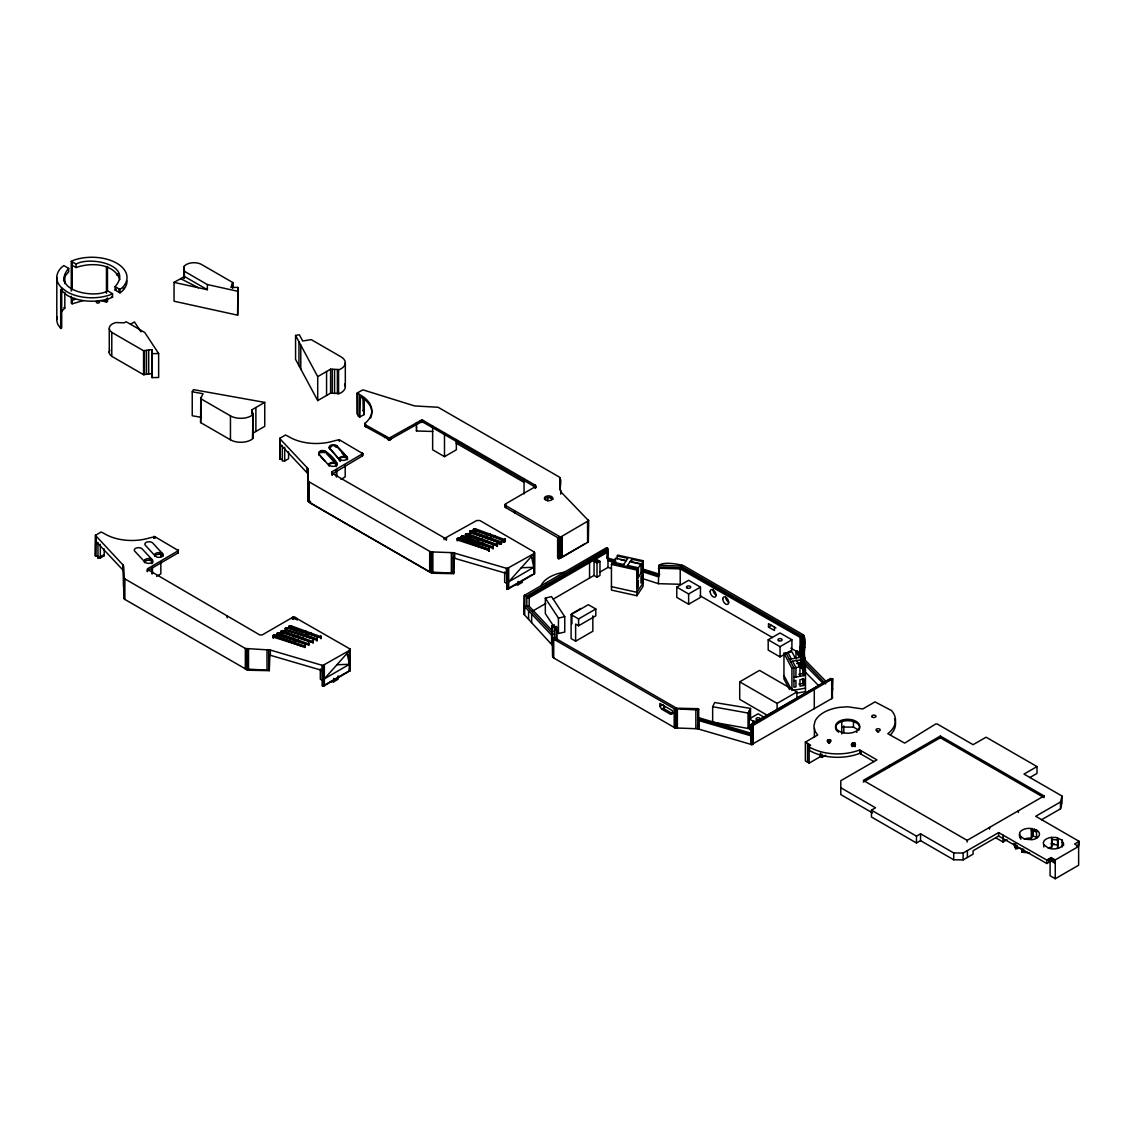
<?xml version="1.0" encoding="UTF-8"?>
<svg xmlns="http://www.w3.org/2000/svg" width="1136" height="1136" viewBox="0 0 1136 1136"><rect width="100%" height="100%" fill="white"/><g stroke="black" fill="none" stroke-linecap="round" stroke-linejoin="round"><path stroke-width="1.5" d="M1029.77 777.592L1036.998 773.417L1036.998 766.573L986.091 737.193L973.098 744.691L937.243 724.001L935.666 724.015L904.654 743.129L887.812 733.686A38.539 22.251 0 0 0 893.123 712.627L891.575 710.596L875.018 701.892L862.764 708.963L847.626 706.777L838.893 707.43A33.753 19.482 0 0 0 815.023 721.218L813.873 726.259L815.023 731.3L817.679 735.006L805.367 742.106L805.367 760.935L809.159 763.122L820.405 756.604L821.882 757.456L821.882 754.034M841.762 733.913L841.762 721.942M843.821 732.734L843.835 725.904M857.95 729.667L853.477 727.097L853.477 721.956M840.782 787.731L875.515 807.795L871.44 810.138L871.44 816.983L916.482 842.997L920.558 840.64L953.715 859.782L963.129 859.895L973.083 854.158L973.083 850.736L998.615 836.025L1046.81 863.516L1051.169 860.989L1051.169 857.566L1055.245 859.924L1078.632 846.419L1078.632 865.234L1055.245 878.739L1050.09 875.757L1050.09 860.364L1055.245 863.346M916.482 842.997L916.482 836.153L920.558 833.796L953.715 852.937L963.129 853.051L998.615 832.603L1046.81 860.094L1051.169 857.566M920.558 840.64L920.558 833.796M953.715 859.782L953.715 852.937M963.129 859.895L963.129 853.051M967.403 857.424L967.403 850.58M594.029 575.441L594.071 561.369L597.011 559.665L599.978 561.383L599.978 575.469L596.996 577.159L594.029 575.441L553.331 599.084M596.996 577.159L597.025 563.073L599.978 561.383M282.31 459.299L279.939 459.327L279.797 438.34L285.505 434.989L289.027 436.82A37.63 21.726 0 0 0 334.353 440.796L339.309 439.731L362.753 453.633L332.28 471.596L332.28 473.371L444.886 538.194L476.722 520.515L479.846 520.515L534.261 551.982L533.821 574.134M184.032 266.463L184.444 271.334L207.363 284.568L207.363 289.708L184.444 276.474L174.049 282.395L174.049 301.21L237.665 315.183L237.864 287.451L230.906 287.323L232.809 282.537L201.001 264.177A10.891 6.291 0 0 0 184.032 266.463L184.032 278.448M237.665 315.183L237.864 287.451M357.258 392.957L360.453 395.044A38.255 22.081 0 0 1 366.786 421.683L364.997 423.444L365.366 424.807L389.25 438.084L420.32 420.718L423.117 420.505L535.226 485.171L535.226 486.748L505.79 503.745L505.094 505.25L560.588 537.087L588.576 520.671L561.709 492.726C557.861 488.494 563.442 480.443 558.912 476.793L438.056 407.256L414.626 405.935L362.924 389.847L357.258 392.957L357.272 413.859L358.266 416.202L359.856 416.997L363.861 414.683L363.861 397.572M432.802 431.453L416.472 430.998L416.571 429.706M147.311 569.306L259.746 634.925L262.189 634.925L292.378 617.501L294.508 617.175L349.519 648.699L350.144 650.019L322.794 665.511L270.34 650.048L245.348 648.471L124.875 578.906L123.796 577.457L123.299 565.302L95.452 535.34L101.147 531.989L104.668 533.806A37.63 21.726 0 0 0 149.995 537.782L154.95 536.717L178.395 550.619L147.921 568.582L147.311 571.351M147.368 570.854L177.94 552.976L178.38 550.506M331.655 474.351L362.285 455.976L362.285 454.712M322.496 684.554L322.794 686.045L324.342 685.704L349.902 670.879L349.277 669.09M506.855 587.553L507.153 589.044L508.701 588.704L534.261 573.893L534.488 572.856M588.547 526.011L588.136 524.789M832.674 689.012L832.262 687.791M1048.386 847.868A10.125 5.85 0 0 1 1050.828 847.286L1051.638 847.229L1052.05 844.488L1058.099 844.872L1058.099 838.709M1058.511 847.868L1057.559 847.641L1058.099 844.872M63.616 280.947L64.582 276.715L68.685 271.816L68.685 268.394L63.857 265.611L61.5 267.4A35.102 20.263 0 0 0 61.5 287.664L67.081 291.853A35.102 20.263 0 0 0 109.454 295.076L112.535 293.713L112.535 297.135L109.454 298.498A35.102 20.263 0 0 1 67.081 295.275L60.691 289.95L61.713 289.353L61.713 327.85L60.691 328.446L57.993 324.697A35.102 20.263 0 0 1 57.098 316.802M272.91 635.762L302.659 646.654L304.86 646.114L275.111 635.237L273.066 635.549L272.91 637.466M276.772 633.817L279.03 633.064L308.779 643.956L306.578 644.481L277.212 634.442C275.736 634.399 277.07 635.464 279.03 634.783L308.396 644.822L308.396 643.118M319.202 454.301L329.355 466.016A4.189 2.414 0 0 1 328.943 464.184L329.355 463.602A4.189 2.414 0 0 1 332.99 462.38L334.069 462.466A4.189 2.414 0 0 1 336.611 463.602L336.611 462.735C336.015 460.094 320.423 442.756 318.79 454.57L319.202 455.153L318.79 453.718M318.79 452.469L318.79 454.57M289.013 626.39L318.762 637.282L320.963 636.756L291.228 625.865L289.169 626.177L288.97 628.336M457.268 538.762L487.003 549.654L489.218 549.128L459.469 538.237L457.41 538.563L457.268 540.921M461.131 536.831L463.389 536.078L493.138 546.956L490.922 547.495L461.131 536.831L461.131 538.535M465.433 534.247L495.182 545.138L497.383 544.598L467.634 533.721L465.59 534.034L465.433 536.405M473.371 529.404L503.12 540.282L505.321 539.756L475.572 528.865L473.527 529.191L473.371 531.563M1041.542 819.752L1060.499 808.818L1060.499 801.973L1062.032 796.038L1023.99 774.085L1036.998 766.573M1060.499 808.818L1062.032 802.882L1062.032 796.038M832.674 678.746L753.211 725.421L751.649 725.762L751.35 724.271L830.487 678.575L832.674 678.746L832.177 698.356L751.649 744.577L697.575 728.758L675.125 727.949L553.729 657.985L552.65 656.523L552.153 625.553L554.34 625.226L554.979 639.71L554.979 637.992L552.948 638.489L552.948 657.318M832.603 697.774L832.262 696.354M1029.642 853.008L1022.002 852.17L1022.812 849.771L1019.787 848.081L1015.712 848.805L1013.497 843.423M97.952 556.299L95.452 555.873L95.793 534.928M279.939 459.327L280.152 458.475M552.366 645.262L524.434 614.846L524.363 595.434L605.843 548.106C610.643 545.976 605.857 557.52 607.618 559.068L615.911 561.724M524.307 614.406L524.647 595.179M245.348 648.471L245.348 669.005L268.721 670.226L269.275 668.962M123.512 566.182L123.796 597.99L124.875 599.439L247.762 670.212L269.275 670.68L269.843 655.728M279.939 438.78L307.657 468.302L308.154 500.99L309.219 502.453L429.692 572.004L453.079 573.226L453.633 571.976M310.483 501.288L310.483 502.992L432.106 573.211L453.633 573.68L454.187 557.023M697.575 728.758L698.129 708.679L676.616 708.211L554.979 637.992M698.129 710.383L698.697 709.134L680.592 708.85M698.697 709.134L698.697 717.682L697.575 720.21L751.649 736.029L751.095 724.697L828.314 680.123M253.2 433.015L264.745 426.355L264.745 402.4L251.865 409.826L253.101 414.441L252.476 438.95A14.654 8.463 0 0 1 247.265 441.421L245.149 441.904A14.654 8.463 0 0 1 230.452 439.817L200.618 422.592L201.356 397.146M749.277 726.131L748.042 728.446L712.655 722.113L712.655 706.706L714.714 702.531L750.527 708.424L750.527 718.69M642.436 570.229L659.022 575.54L659.022 565.274C663.609 561.752 676.786 563.626 683.716 565.771L803.038 634.669C808.434 641.613 801.562 653.299 805.836 660.854L826.255 681.671M681.841 565.032L680.208 568.88L680.208 584.273L658.383 583.677L659.022 566.978L681.018 567.815L801.917 637.608L802.769 649.309L801.689 649.338L800.979 637.85L801.917 637.608L801.917 635.89L681.018 566.097L659.022 565.274M505.79 503.745L505.009 506.557L505.79 507.65L557.634 537.584L557.634 558.117L558.869 558.827L558.869 557.123L562.036 557.279L588.221 542.014L588.505 520.245M201.498 417.395L192.24 415.748L192.24 391.792L193.404 389.62L264.745 402.4M748.042 728.446L748.042 713.053L750.527 708.424M676.616 708.211L675.934 728.176M617.075 559.082L617.629 555.106L643.075 560.73L643.075 586.403L636.87 595.718L611.438 590.081L611.438 564.422L615.613 558.216L626.334 560.588M622.954 565.671L627.839 558.33L617.075 555.944M626.859 566.537L631.744 559.196L642.507 561.582L643.075 560.73M636.87 595.718L636.87 570.059L641.002 563.839L630.239 561.454M637.623 578.338L642.507 570.996L642.507 561.582M637.623 581.76L638.375 580.624L637.623 588.178L637.623 568.923L612.19 563.286M643.075 582.981L636.87 592.296L611.438 586.659M1024.416 838.936A10.054 5.808 0 0 1 1029.443 838.155L1031.318 838.297L1032.922 836.039L1032.922 829.72M60.989 312.059L64.823 308.097L64.823 292.335M154.965 556.044L155.376 555.461A4.189 2.414 0 0 1 159.012 554.254L160.091 554.325A4.189 2.414 0 0 1 163.059 556.044M318.79 453.321C325.833 446.789 332.536 460.023 336.611 463.602M328.943 465.036L329.355 464.454A4.189 2.414 0 0 1 332.99 463.247L334.069 463.332A4.189 2.414 0 0 1 337.037 465.036M281.231 631.034L281.472 632.085L310.824 642.124L313.039 641.599L283.29 630.707L281.231 631.034L281.231 633.618M285.321 628.393L285.562 629.443L314.928 639.497L317.129 638.972L287.38 628.08L285.321 628.393L285.179 630.764M469.679 531.407L469.921 532.457L499.272 542.497L501.487 541.971L471.738 531.08L469.679 531.407L469.679 533.977M469.537 533.324L471.738 532.798L501.487 543.675L501.487 541.517M473.371 531.108L475.572 530.583L504.938 540.622M178.182 552.792L178.182 550.179M349.519 650.63L324.342 678.859L349.902 664.035L349.902 653.768M253.101 414.441L252.476 414.995A14.654 8.463 0 0 1 247.265 417.466L245.149 417.949A14.654 8.463 0 0 1 230.452 415.861L200.618 398.637L203.032 393.723L192.24 391.792M68.685 268.394C49.856 290.063 93.99 299.123 107.721 290.93L112.535 293.713M127.005 280.947A35.102 20.263 0 0 1 122.305 291.086L119.947 292.861L115.119 290.078L115.119 286.655C133.949 264.986 89.815 255.941 76.084 264.12L71.27 261.337L71.27 291.029M115.119 290.078L116.397 289.112M119.947 292.861L119.947 289.439L122.305 287.664A35.102 20.263 0 0 0 116.724 263.197A35.102 20.263 0 0 0 74.351 259.974L71.27 261.337M281.231 632.738L283.29 632.425L312.641 642.465L312.641 640.761M521.296 567.744L533.821 567.29L531.833 558.23L534.261 556.782M852.142 743.214C850.154 744.932 854.4 746.068 855.436 744.662C856.345 741.481 848.919 742.774 852.142 746.636M97.952 542.61L97.952 558.003L101.786 555.717M524.307 595.591L526.806 596.017L607.618 548.802M546.217 586.119L526.806 597.721L529.177 597.706L607.987 552.011L607.618 550.52L546.217 586.119L546.217 584.415M130.569 324.229L134.446 321.942L140.935 331.797M97.952 558.003L100.323 557.989L104.2 555.731L104.2 548.887M282.31 445.61L282.31 461.017L284.682 460.989L288.558 458.745L288.558 451.901M532.202 611.353L545.791 603.457M874.038 761.645L859.682 753.353A39.206 22.635 0 0 1 808.449 749.845L808.449 746.423L810.635 745.159L805.367 742.106M808.449 749.845L809.897 749.007M821.882 757.456L825.673 755.255M995.874 837.871L1003.045 842.017L1006.979 839.745M61.103 290.518L62.125 289.936M62.565 290.532L61.557 291.114L61.557 287.692M100.635 300.628L106.457 302.02L107.48 301.423L107.48 297.93M317.711 400.582L317.711 376.627L330.59 369.186L339.522 369.541A14.654 8.463 0 0 0 343.81 366.53L344.662 365.309A14.654 8.463 0 0 0 341.027 356.832L311.193 339.607L302.687 340.999L299.336 334.765L295.573 335.432L295.573 359.388L317.711 400.582L330.59 393.141L339.522 393.496A14.654 8.463 0 0 0 343.81 390.486L344.662 389.265A14.654 8.463 0 0 0 344.563 384.096M365.366 426.511L365.366 424.807L365.806 426.824L389.563 439.788L420.32 422.436L423.117 422.223L535.652 487.245M156.64 576.321L160.843 573.893L160.843 561.922M340.999 479.335L345.202 476.907L345.202 464.922M432.646 425.844L432.646 449.799L444.488 456.644L456.345 449.799L456.345 439.533M307.87 469.196L308.154 480.457L309.219 481.92L430.629 551.883L453.079 552.692L507.153 568.511L533.877 553.644L508.701 581.859L534.261 567.049L533.877 557.066M322.241 669.587L322.496 686.258L349.277 670.794M330.477 681.685L333.657 681.813L338.102 679.243L338.102 675.821M558.869 558.827L584.841 543.832M506.585 572.587L506.855 589.272L532.145 574.66M514.835 584.685L518.016 584.813L522.461 582.257M599.751 572.175L607.987 567.418L611.338 568.497M580.823 608.484L571.933 613.625L571.933 623.891M571.11 614.619L588.32 604.679L595.804 608.995L595.804 615.84L578.593 625.78L575.625 624.076L575.625 641.187L571.11 638.574L571.11 614.619L578.593 618.935L595.804 608.995M575.625 641.187L592.85 631.247L592.85 615.84M676.772 587.127L688.629 580.283L700.472 587.127L700.472 597.394L688.629 604.238L676.772 597.394L676.772 587.127L688.629 593.972L700.472 587.127M775.916 627.924L768.504 623.65L768.504 627.072L771.472 625.354M768.192 639.809L780.049 632.965L791.906 639.809L791.906 650.076L780.049 656.92L768.192 650.076L768.192 639.809L780.049 646.654L791.906 639.809M659.86 706.407L662.813 704.689L664.674 707.472L661.706 709.176L659.86 706.407L659.86 703.411L672.455 710.682L672.455 713.678L670.595 714.317L661.706 709.176M670.595 714.317L673.563 712.599M766.63 714.913L739.706 699.364L739.706 681.827L759.515 670.382L796.918 691.98L796.918 697.248M777.109 710.426L777.109 703.411L796.918 691.98M1044.069 795.938L940.338 736.057L863.303 780.404L967.134 840.356L1044.069 795.938L1044.069 797.657L940.338 737.761L863.303 782.108M1060.499 801.973L1035.72 816.273L1079.2 841.378L1079.2 844.801L1076.601 846.306M1079.2 841.378L1074.557 844.062L1078.632 846.419M1049.352 860.79L1050.09 860.364M336.938 664.745L349.462 664.29L347.488 655.231L349.519 654.052L349.462 671.135M72.221 265.313L76.084 267.542C90.298 262.331 113.955 262.984 119.876 279.541M71.27 296.269L71.27 303.255L72.221 303.809L83.169 300.628M497.383 545.862L465.831 535.567L465.831 533.863M493.138 548.219L461.571 537.924L461.571 536.22M489.218 550.392L457.652 540.083L457.652 538.379M317.129 640.221L285.562 629.926L285.562 628.222M273.293 637.083L304.476 646.995L304.476 645.276M545.323 598.161L551.485 596.556L564.748 616.678L564.748 632.07L558.443 633.462L545.323 613.554L545.323 598.161L558.443 618.055L558.443 633.462M658.383 568.27L680.208 568.88L800.979 637.85L800.979 646.398L800.056 646.625L800.61 657.9L804.799 657.801M320.821 637.807L289.723 627.583L289.723 625.865M828.556 739.706C825.403 740.147 828.201 743.143 830.146 741.922C833.838 739.721 825.233 737.761 828.556 743.129M558.443 618.055L564.748 616.678M789.534 689.467L783.954 678.945L783.954 653.271L791.991 651.879L795.342 658.227M795.981 658.994L795.981 651.155L797.486 650.885L805.452 665.923L805.452 691.597L797.003 693.088M789.335 659.278L799.361 657.517L795.981 651.155M790.557 661.592L800.582 659.831L803.947 666.193L803.947 675.608L793.936 677.368M796.577 663.538L800.582 662.828L802.882 667.159L802.882 673.577L803.947 675.608M783.954 653.271L791.92 668.309L799.943 666.903L799.943 676.318M803.947 666.193L805.452 665.923M802.882 667.159L804.387 666.903M798.864 674.287L802.882 673.577M793.936 680.791L795.938 680.436L795.938 686.854L793.936 687.209L793.936 667.968L785.97 652.916M798.864 684.128L804.387 683.148M803.947 685.448L799.943 686.144L799.943 679.74L803.947 679.03L803.947 685.448L802.882 683.418L802.882 678.604M793.61 690.262L805.452 688.175M804.416 658.61L803.905 635.393L801.917 635.89L802.769 657.843L802.939 660.229L805.126 659.874M556.839 639.256L556.526 626.603L554.34 626.93L554.34 625.226M802.896 659.647L804.998 659.363M111.782 332.379L143.576 350.74L151.883 349.632L152.096 377.621L158.642 377.493L158.642 353.537L144.783 332.507L126.082 321.715L124.193 322.809L115.758 322.581A10.891 6.291 0 0 0 111.782 332.379L111.782 356.335L143.576 374.695L151.883 373.588L151.883 349.632M362.924 410.38L363.492 411.473M802.854 659.065L804.856 658.837M1051.638 839.532L1057.559 839.944M841.762 727.083L853.477 727.097M607.334 547.68L607.334 557.946L615.613 560.261M802.769 647.577L804.799 647.534M152.096 353.665L158.642 353.537M552.948 631.389L529.177 606.255L524.434 606.297L552.153 635.819M844.431 719.841L850.821 719.841M552.366 626.433L552.65 637.708L553.729 639.156L674.202 708.722L697.575 709.943M764.059 717.214L758.138 713.791L749.235 718.918L753.026 721.104L757.797 721.303M1050.956 843.821L1054.435 844.062M149.725 558.614L148.631 558.529A4.189 2.414 0 0 0 145.01 559.736L144.584 560.318A4.189 2.414 0 0 0 147.552 563.286A4.189 2.414 0 0 0 152.678 561.567A4.189 2.414 0 0 0 149.725 558.614L149.64 560.318A4.189 2.414 0 0 1 152.82 562.661M149.725 560.318L148.631 560.233A4.189 2.414 0 0 0 145.01 561.454L144.584 562.036A4.189 2.414 0 0 0 144.442 562.661M1036.557 838.269L1036.557 830.018L1029.443 828.314A10.054 5.808 0 0 0 1019.73 832.617L1019.73 837.757M1031.318 830.388L1036.557 831.935M1024.076 851.475L1026.83 851.872M453.079 557.833L507.153 573.652M268.721 654.819L322.794 670.638L322.496 669.147L322.496 686.258M712.655 706.706L748.042 713.053M207.363 284.568L237.665 291.228M174.049 282.395L207.363 289.708M697.575 725.336L699.194 725.691M620.497 559.707L624.899 560.673M639.085 563.825L631.744 562.192L631.744 559.196M612.971 562.164L623.707 564.549M627.612 565.416L638.375 567.801L638.375 577.202M611.438 564.422L636.87 570.059M104.242 300.657L107.48 301.423M335.234 446.718L336.355 447.172M1032.922 836.039L1036.969 837.218M698.697 717.682L751.095 733.26M642.124 568.809L659.661 574.248L658.383 576.832L641.584 571.408M614.704 562.746L607.987 560.573L607.334 557.946M641.584 578.252L658.383 583.677M180.638 278.661L198.431 287.749M456.047 443.068L523.653 482.104M549.781 497.185L552.849 498.96M768.504 627.072L774.44 630.494L774.44 627.072M700.174 595.804L772.395 637.509M790.826 648.145L800.056 653.47L800.227 656.963M595.548 560.517L598.516 562.221M594.071 561.369L597.025 563.073M115.119 286.655L119.947 289.439M1078.121 844.176L1079.2 844.801M111.584 296.581L112.535 297.135M1051.169 859.27L1055.245 861.628M808.449 746.423A39.206 22.635 0 0 0 859.682 749.93L876.907 759.87L840.782 780.73L840.782 794.575L872.59 812.95M739.706 681.827L777.109 703.411M61.316 290.404L62.054 290.83M63.857 307.544L64.823 308.097M507.196 583.705L504.668 582.257L504.668 571.99M752.202 730.902L749.235 729.184L749.277 710.738M871.44 810.138L916.482 836.153M663.183 708.324L672.072 713.465M322.851 680.705L320.324 679.243L320.324 668.976M103.064 554.95L104.2 555.731M1062.217 840.171L1056.068 837.445L1050.828 837.445A10.125 5.85 0 0 0 1043.672 844.602L1048.386 848.152A10.125 5.85 0 0 0 1063.225 844.602L1062.217 840.171L1062.217 846.931M1019.73 835.627L1024.416 839.149L1032.042 839.731A10.054 5.808 0 0 0 1036.557 830.018M339.735 459.171L340.402 459.668A4.189 2.414 0 0 0 345.912 459.881A4.189 2.414 0 0 0 346.991 456.757L337.023 445.951A4.189 2.414 0 0 0 331.3 445.071A4.189 2.414 0 0 0 329.767 448.379L339.735 460.023L329.767 448.379M155.376 556.171L156.044 556.668A4.189 2.414 0 0 0 162.633 556.171A4.189 2.414 0 0 0 160.091 552.621L159.012 552.536A4.189 2.414 0 0 0 155.376 553.743L154.965 554.325A4.189 2.414 0 0 0 155.376 556.171L145.408 545.365A4.189 2.414 0 0 1 146.942 542.071A4.189 2.414 0 0 1 152.678 542.951L162.633 553.743M803.138 663.026L823.515 683.787M800.482 662.189L800.752 667.428L818.729 685.746M802.939 660.229L825.702 683.872M279.939 443.92L307.657 473.442M95.58 540.921L123.299 570.442M553.147 634.215L526.806 606.283L526.806 596.017M326.472 453.591L336.611 464.454M320.338 456.36L324.853 461.188M152.267 559.736L142.114 548.873A4.189 2.414 0 0 0 136.391 547.992A4.189 2.414 0 0 0 134.857 551.301L145.01 562.15M150.009 559.04L152.267 561.454M329.767 449.231A4.189 2.414 0 0 1 331.3 445.923A4.189 2.414 0 0 1 337.023 446.817L346.991 457.609L346.991 456.757M342.021 453.079L346.991 458.461M160.645 553.303L162.633 555.461M1062.217 842.316L1063.523 845.468L1063.523 843.338M1014.377 844.119L1016.379 847.768M295.573 335.432L317.711 376.627M796.577 660.541L799.943 666.903M802.201 679.03L803.649 681.785M787.986 652.589L791.338 658.937M792.559 661.237L795.938 667.613L795.938 677.013M783.954 675.522L791.125 689.055M253.101 438.397L252.888 413.76M363.861 414.683L363.492 397.785M307.87 489.73L307.657 468.302M123.512 586.716L123.299 565.302M531.435 556.384L531.833 558.23M347.076 653.385L347.488 655.231M751.095 724.697L751.35 725.975M416.472 426.781L416.571 428.002M800.979 646.398L801.689 657.872L801.689 649.338M151.883 373.588L152.096 377.621M1003.031 835.159L1003.045 842.017M1057.559 837.8L1057.559 847.641M1055.245 859.924L1055.245 878.739M1052.05 838.325L1051.993 844.786M1051.638 837.388L1051.638 847.229M1050.431 857.992L1050.431 861.415M1048.954 858.844L1048.954 862.267M1046.81 860.094L1046.81 863.516M1043.814 844.801L1043.814 846.945M1034.47 829.095L1034.47 831.012M1032.681 829.99L1032.681 836.309M1032.042 828.513L1032.042 830.444M1031.318 828.456L1031.318 838.297M1023.607 849.132L1023.607 852.341M1022.002 848.961L1022.002 852.17M1020.739 837.019L1020.852 839.248M1019.461 833.796L1019.461 835.94M1018.367 810.777L1018.367 812.481M1017.061 845.354L1017.061 848.564M1015.712 843.991L1015.712 848.805M1015.158 844.261L1015.158 847.47M998.615 832.603L998.615 836.025M989.57 827.406L989.57 829.11M967.134 840.356L967.134 842.06M940.338 736.057L940.338 737.761M914.636 750.882L914.636 752.6M889.36 765.352L889.36 767.07M861.159 750.782L861.159 754.205M859.682 749.93L859.682 753.353M855.096 743.214L855.096 746.636M854.67 743.015L854.67 746.437M854.158 742.887L854.158 746.309M853.619 742.859L853.619 746.281M853.079 742.887L853.079 746.309M852.568 743.015L852.568 746.437M832.489 679.158L832.347 698.171M832.177 679.541L832.177 698.356M831.708 679.868L831.708 698.683M830.487 678.575L830.487 680.294M829.635 739.706L829.635 743.129M829.095 739.664L829.095 743.086M820.405 753.182L820.405 756.604M814.285 689.921L814.285 708.75M814.37 728.446L814.37 737.008M809.159 747.729L809.159 763.122M807.582 743.398L807.582 762.213M804.245 636.274L804.245 655.089M800.582 659.831L800.752 667.428M800.056 638.077L800.056 653.47M798.565 662.402L798.565 665.653M791.92 668.309L791.92 690.56M780.049 646.654L780.049 656.92M753.026 721.104L753.026 724.527M753.211 725.421L753.211 744.236M752.486 725.677L752.288 744.549M752.075 725.748L752.075 744.563M751.862 725.762L751.862 744.577M751.649 725.762L751.649 744.577M751.35 724.271L751.35 734.538L698.129 718.946L698.129 708.679M750.825 735.901L750.825 744.449M699.194 720.565L699.194 729.113M695.857 709.801L695.857 728.616M688.629 593.972L688.629 604.238M677.368 709.503L677.368 728.332M676.204 709.404L676.204 728.219M675.65 709.29L675.65 728.105M675.395 709.219L675.395 728.034M675.125 709.134L675.125 727.949M674.202 708.722L674.202 727.537M641.002 563.839L641.002 573.254M607.987 552.011L607.987 567.418M589.556 562.647L589.556 578.054M588.42 520.047L588.363 541.829M588.136 519.663L588.036 542.199M587.88 560.204L587.88 561.908M587.582 521.992L587.582 542.525M578.593 618.935L578.593 625.78M562.036 536.746L562.036 557.279M561.61 536.93L561.61 557.464M561.369 537.001L561.369 557.535M561.113 537.058L561.113 557.591M560.857 537.087L560.857 557.62M560.73 490.695L560.73 494.117M560.588 537.087L560.588 557.62M560.105 478.398L560.105 488.665M560.332 537.087L560.332 557.62M559.878 477.674L559.949 489.786M560.062 537.058L560.062 557.591M559.778 477.532L559.778 489.502M559.807 537.001L559.807 557.535M559.579 536.93L559.579 557.464M559.153 536.746L559.153 557.279M556.526 626.603L556.526 640.292M553.729 639.156L553.729 657.985M552.65 637.708L552.65 656.523M552.153 625.553L552.153 644.368M551.585 634.981L551.585 643.544M547.779 497.341L547.779 500.763M535.738 485.668L535.78 487.529M535.539 485.399L535.539 488.224M535.226 485.171L535.226 488.466M534.559 552.494L534.559 573.382M534.488 552.323L534.389 573.723M534.261 553.36L534.261 573.893M531.648 613.909L531.648 622.471M529.177 597.706L529.177 606.255M528.595 610.685L528.595 619.248M524.434 596.031L524.434 614.846M524.065 478.512L524.065 493.919M518.016 581.391L518.016 584.813M514.622 511.044L514.622 512.748M508.701 568.17L508.701 588.704M507.991 568.44L507.991 588.973M507.792 568.483L507.579 589.044M507.366 568.511L507.366 589.044M507.153 568.511L507.153 589.044M506.855 573.865L506.855 589.272M506.329 568.383L506.329 573.524M505.79 505.946L505.79 507.65M505.364 504.072L505.364 507.338M505.321 539.302L505.321 541.02M505.094 504.441L505.094 506.954M505.165 539.103L505.165 540.807M504.938 538.918L504.938 541.858M504.625 540.282L504.625 542M504.256 540.367L504.256 542.085M503.873 540.395L503.873 542.113M503.475 540.367L503.475 542.085M503.12 540.282L503.12 542M501.331 541.304L501.331 543.888M501.09 541.134L501.09 544.073M500.777 542.497L500.777 544.215M500.422 542.582L500.422 544.3M500.025 542.61L500.025 544.329M499.641 542.582L499.641 544.3M499.272 542.497L499.272 544.215M497.44 544.385L497.44 546.089M497.241 543.945L497.241 546.53M497 543.761L497 545.479M495.154 535.567L495.154 537.285M493.138 546.515L493.138 548.674M492.981 546.302L492.981 548.887M492.74 546.118L492.74 547.836M491.32 537.782L491.32 539.501M490.255 533.892L490.255 535.61M489.218 548.674L489.218 550.832M489.062 548.461L489.062 551.045M488.821 548.29L488.821 551.23M486.932 540.324L486.932 542.028M486.421 536.107L486.421 537.825M482.786 542.71L482.786 544.428M482.317 538.748L482.317 540.452M478.98 544.911L478.98 546.629M478.071 541.105L478.071 542.809M475.572 528.865L475.572 530.583M475.217 528.78L475.217 530.498M474.82 528.751L474.82 530.469M474.436 528.78L474.436 530.498M474.067 528.865L474.067 530.583M474.152 543.264L474.152 544.968M473.755 529.007L473.755 530.725M473.527 529.191L473.527 531.776M471.738 531.08L471.738 532.798M471.369 530.995L471.369 532.713M470.986 530.966L470.986 532.685M470.588 530.995L470.588 532.713M470.233 531.08L470.233 532.798M469.921 531.222L469.921 534.161M467.634 533.721L467.634 535.425M467.279 533.636L467.279 535.34M466.882 533.608L466.882 535.312M466.498 533.636L466.498 535.34M466.129 533.721L466.129 535.425M465.59 534.034L465.59 535.752M463.389 536.078L463.389 537.782M463.034 535.993L463.034 537.697M462.636 535.965L462.636 537.669M462.253 535.993L462.253 537.697M461.883 536.078L461.883 537.782M461.33 536.391L461.188 538.308M459.469 538.237L459.469 539.955M459.1 538.152L459.1 539.87M458.717 538.123L458.717 539.827M458.333 538.152L458.333 539.87M457.964 538.237L457.964 539.955M457.41 538.563L457.41 540.267M454.698 553.047L454.698 558.188M453.633 556.569L453.633 573.68M453.079 552.692L453.079 573.226M451.361 552.55L451.361 573.084M446.547 537.939L446.547 539.643M446.192 538.095L446.192 539.799M445.994 538.152L445.994 539.856M444.488 432.688L444.488 456.644M444.105 537.939L444.105 539.643M432.873 552.266L432.873 572.8M432.106 573.211L431.424 552.11M431.708 552.153L431.708 572.686M431.155 552.039L431.155 572.572M430.885 551.968L430.885 572.501M430.629 551.883L430.629 572.416M429.692 551.471L429.692 572.004M423.6 420.718L423.6 422.436M423.117 420.505L423.117 422.223M422.848 420.434L422.848 422.152M422.564 420.377L422.564 422.095M422.265 420.348L422.265 422.052M421.967 420.334L421.967 422.038M421.655 420.348L421.655 422.052M421.357 420.377L421.357 422.095M421.073 420.434L421.073 422.152M420.803 420.505L420.803 422.223M420.32 420.718L420.32 422.436M416.472 422.436L416.472 430.998M390.94 437.687L390.94 439.405M390.443 437.9L390.443 439.618M390.173 437.985L390.173 439.703M389.875 438.042L389.875 439.76M389.563 438.084L389.563 439.788M389.25 438.084L389.25 439.802M388.952 438.084L388.952 439.788M388.64 438.042L388.64 439.76M388.342 437.985L388.342 439.703M388.072 437.9L388.072 439.618M387.575 437.687L387.575 439.405M384.621 435.983L384.621 437.701M365.806 425.12L365.806 426.824M365.096 423.245L365.196 426.341M364.997 423.444L365.068 426.156M363.208 398.367L363.208 410.337M362.739 453.52L362.739 455.465M362.54 453.179L362.54 455.792M362.285 452.994L362.285 455.976M359.856 416.997L360.453 396.748A38.255 22.081 0 0 1 370.563 418.062M359.203 394.419L359.203 416.671M357.329 393.411L357.414 414.029M350.2 649.494L350.2 670.382M350.044 649.139L350.044 670.723M349.902 648.983L349.902 670.879M349.519 648.699L349.561 669.26M345.316 362.725L345.316 386.68M344.307 456.473L344.307 457.325M340.402 459.668L340.402 461.386M339.309 439.731L339.309 441.435M339.494 457.95L339.494 458.802M338.571 369.896L338.571 393.851M337.392 369.782L337.392 393.738M337.023 445.951L337.023 446.817M336.796 469.779L336.796 476.623M336.313 463.218L336.313 466.64M336.313 470.063L336.313 476.907M334.552 369.541L334.552 393.496M333.984 462.466L333.984 463.318M333.657 678.391L333.657 681.813M332.28 369.342L332.28 393.297M332.28 471.596L332.28 475.089M331.939 471.852L331.939 474.82M331.712 472.15L331.712 474.521M330.59 369.186L330.59 393.141M329.071 463.985L329.071 464.851M326.572 371.5L326.572 395.456M326.472 451.887L326.472 452.739M325.805 451.375L325.805 452.242M324.939 450.992L324.939 451.858M324.342 665.171L324.342 685.704M323.916 450.751L323.916 451.617M323.632 665.44L323.632 685.974M323.433 665.469L323.22 686.03M323.007 665.511L323.007 686.045M322.837 450.68L322.837 451.532M322.794 665.511L322.794 686.045M321.971 665.384L321.971 670.51M321.758 450.751L321.758 451.617M320.963 636.302L320.963 638.46M320.735 450.992L320.735 451.858M320.821 636.089L320.821 638.673M320.579 635.919L320.579 637.623M319.869 451.375L319.869 452.242M319.202 451.887L319.202 452.739M317.129 638.517L317.129 640.676M316.972 638.304L316.972 640.889M316.745 638.12L316.745 639.838M313.039 641.144L313.082 643.09M312.883 640.945L312.883 642.649M310.795 632.567L310.795 634.271M309.219 481.92L309.219 502.453M308.779 643.501L308.836 645.447M308.637 643.303L308.637 645.007M308.438 481.252L308.438 501.785M308.154 480.457L308.154 500.99M307.089 467.478L307.089 472.604M306.961 634.783L306.961 636.487M305.896 630.892L305.896 632.596M304.86 645.674L304.917 647.605M304.704 645.461L304.704 647.165M302.574 637.31L302.574 639.028M302.062 633.107L302.062 634.811M300.784 345.117L300.784 369.072M298.953 341.737L298.953 365.693M298.427 639.71L298.427 641.414M297.959 635.734L297.959 637.452M297.135 618.453L297.135 620.157M295.502 617.501L295.502 619.219M295.033 617.302L295.033 619.006M294.622 641.911L294.622 643.615M293.642 617.146L293.642 618.85M293.713 638.091L293.713 639.809M293.358 617.175L293.358 618.879M293.088 617.231L293.088 618.935M292.832 617.302L292.832 619.006M292.378 617.501L292.378 619.219M291.228 625.865L291.228 627.583M290.859 625.78L290.859 627.484M290.475 625.751L290.475 627.455M290.078 625.78L290.078 627.484M289.794 640.264L289.794 641.968M289.41 626.007L289.41 627.711M289.169 626.177L289.169 627.896M287.38 628.08L287.38 629.784M287.025 627.995L287.025 629.699M286.627 627.967L286.627 629.671M286.244 627.995L286.244 629.699M285.874 628.08L285.874 629.784M284.682 447.3L284.682 460.989M283.29 630.707L283.29 632.425M282.921 630.622L282.921 632.34M282.537 630.594L282.537 632.312M282.14 630.622L282.14 632.34M281.785 630.707L281.785 632.425M281.472 630.849L281.472 633.789M279.868 438.198L279.797 458.873M279.03 633.064L279.03 634.783M278.675 632.979L278.675 634.697M278.277 632.951L278.277 634.669M277.894 632.979L277.894 634.697M277.525 633.064L277.525 634.783M277.212 633.206L277.212 636.146M276.985 633.391L276.985 635.961M275.111 635.237L275.111 636.941M274.756 635.152L274.756 636.856M274.358 635.123L274.358 636.827M273.975 635.152L273.975 636.856M273.606 635.237L273.606 636.941M273.293 635.365L273.293 638.304M273.066 635.549L273.066 637.268M270.34 650.048L270.34 655.174M269.275 655.273L269.275 670.68M268.721 649.693L268.721 670.226M267.003 649.551L267.003 670.084M255.884 407.512L255.884 431.467M252.135 410.806L252.135 414.228M251.865 409.826L251.865 413.248M248.514 649.252L248.514 669.786M247.762 670.212L247.08 649.096M247.35 649.153L247.35 669.686M246.796 649.039L246.796 669.573M246.526 648.968L246.526 669.502M246.271 648.883L246.271 669.416M232.809 282.537L232.809 287.664M232.61 283.049L232.61 288.189M232.142 284.227L232.142 287.649M230.452 415.861L230.452 439.817M227.143 616.095L227.143 617.814M200.774 398.324L200.618 422.592M184.373 270.595L184.373 277.44M184.146 267.769L184.146 278.036M177.94 549.994L177.94 552.976M160.843 553.36L160.843 556.782M159.949 552.607L159.949 554.325M154.95 536.717L154.95 538.436M155.135 554.084L155.135 555.802M154.255 536.504L154.411 538.237M154.098 536.49L154.098 538.194M153.942 536.476L153.942 538.194M152.437 566.779L152.437 573.623M151.954 560.204L151.954 563.626M151.954 567.049L151.954 573.893M148.717 350.058L148.717 374.014M147.921 568.582L147.921 570.3M147.581 568.852L147.453 571.664M146.501 350.357L146.501 374.312M144.726 560.133L144.726 561.837M144.471 350.612L144.471 374.582M143.576 350.74L143.576 374.695M124.875 578.906L124.875 599.439M124.094 578.238L124.094 598.771M123.796 577.457L123.796 597.99M122.731 564.478L122.731 569.605M118.982 288.885L118.982 292.307M109.269 328.829L109.269 352.785M107.48 266.435L107.48 290.93M106.457 267.017L106.457 293.273M106.457 298.512L106.457 302.02M100.323 544.3L100.323 557.989M95.58 535.78L95.58 556.313M95.509 535.184L95.452 555.873M76.084 264.12L76.084 267.542M72.221 261.891L72.221 289.808M72.221 298.569L72.221 303.809M64.823 274.841L64.823 283.588M60.691 289.95L60.691 328.446M56.8 277.525L56.8 319.443M540.949 585.722A33.086 19.099 0 0 1 564.351 572.217M716.092 595.094A4.189 2.414 60 0 1 713.223 589.13M728.687 602.364A4.189 2.414 60 0 1 725.719 597.224M859.498 728.801A12.056 6.958 0 0 0 859.668 727.935L859.668 727.494A12.056 6.958 0 0 0 847.768 720.678A12.056 6.958 0 0 0 835.585 727.324L835.571 727.764A12.056 6.958 0 0 0 836.238 729.908M859.356 729.227A12.056 6.958 0 0 1 858.915 730.065M857.055 731.953A12.056 6.958 0 0 1 856.572 732.294M838.496 732.166A12.056 6.958 0 0 1 838.013 731.825M837.189 731.101A12.056 6.958 0 0 1 836.508 730.32M894.515 718.705A38.539 22.251 0 0 1 890.454 734.793M877.588 732.166A2.102 1.207 0 0 1 878.668 732.166M339.735 460.023A4.189 2.414 0 0 1 339.309 458.191L339.735 457.609A4.189 2.414 0 0 1 343.356 456.402L344.449 456.487A4.189 2.414 0 0 1 346.991 457.609M339.735 460.889A4.189 2.414 0 0 1 339.309 459.043L339.735 458.461A4.189 2.414 0 0 1 343.356 457.254L344.449 457.339A4.189 2.414 0 0 1 347.559 459.668M336.611 462.735A4.189 2.414 0 0 1 335.077 466.044A4.189 2.414 0 0 1 329.355 465.164M330.434 447.172A4.189 2.414 0 0 1 331.3 446.789M320.735 452.71A4.189 2.414 0 0 1 324.939 452.71M544.556 499.357A4.189 2.414 0 0 1 548.603 497.568A4.189 2.414 0 0 1 552.65 499.357M118.556 275.31A1.576 0.909 0 0 1 116.639 274.656A1.576 0.909 0 0 1 117.746 273.549M123.98 288.033A1.576 0.909 0 0 1 123.185 288.814M74.479 298.356A1.576 0.909 0 0 1 74.479 299.634A1.576 0.909 0 0 1 72.264 299.634A1.576 0.909 0 0 1 72.264 298.356M99.002 301.537A1.576 0.909 0 0 1 98.903 302.872A1.576 0.909 0 0 1 96.603 302.701A1.576 0.909 0 0 1 97.114 301.395M111.782 356.335A10.891 6.291 0 0 1 109.837 350.243M835.585 725.961L835.698 727.267A12.056 6.958 0 0 0 847.101 733.217L847.868 733.217A12.056 6.958 0 0 0 856.047 731.229L856.572 730.917A12.056 6.958 0 0 0 859.668 726.557L859.668 726.117A12.056 6.958 0 0 0 853.874 720.309L853.221 720.096A12.056 6.958 0 0 0 849.643 719.4L847.385 719.301A12.056 6.958 0 0 0 835.585 725.961M642.507 574.418L641.002 576.676L641.002 583.095L642.507 580.837L642.507 574.418M687.138 587.994A2.102 1.207 0 0 0 690.645 587.454A2.102 1.207 0 0 0 688.075 585.963A2.102 1.207 0 0 0 687.138 587.994M778.572 640.661A2.102 1.207 0 0 0 782.079 640.122A2.102 1.207 0 0 0 779.509 638.645A2.102 1.207 0 0 0 778.572 640.661M757.087 719.968A2.102 1.207 0 0 0 760.225 718.918A2.102 1.207 0 0 0 757.087 717.881A2.102 1.207 0 0 0 757.087 719.968M722.752 598.942A4.189 2.414 60 0 0 727.196 604.466A4.189 2.414 60 0 0 727.196 598.544A4.189 2.414 60 0 0 722.752 598.942M710.156 591.671A4.189 2.414 60 0 0 714.601 597.195A4.189 2.414 60 0 0 714.601 591.274A4.189 2.414 60 0 0 710.156 591.671M876.637 730.775A2.102 1.207 0 0 0 880.144 730.221A2.102 1.207 0 0 0 877.588 728.744A2.102 1.207 0 0 0 876.637 730.775M872.391 717.171A2.102 1.207 0 0 0 875.899 716.631A2.102 1.207 0 0 0 873.328 715.14A2.102 1.207 0 0 0 872.391 717.171M546.501 500.365A4.189 2.414 0 0 0 552.792 498.264A4.189 2.414 0 0 0 546.501 496.176A4.189 2.414 0 0 0 546.501 500.365"/></g></svg>
